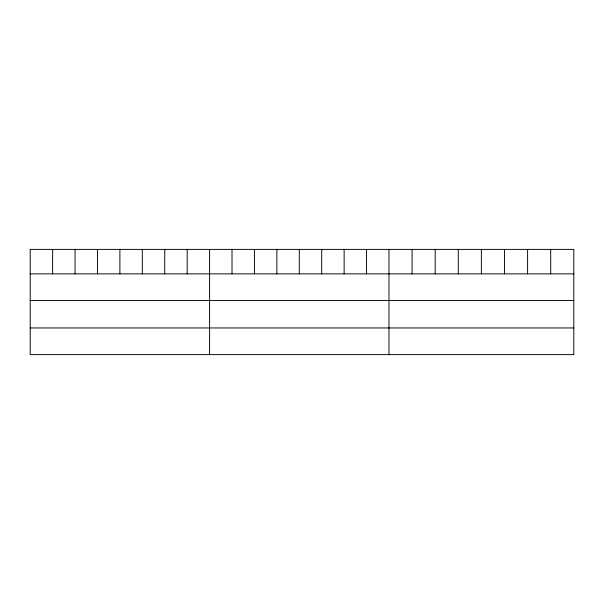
<?xml version="1.0" encoding="UTF-8"?>
<svg xmlns="http://www.w3.org/2000/svg" width="604" height="604" viewBox="0 0 604 604"><rect width="100%" height="100%" fill="white"/><g stroke="black" fill="none" stroke-linecap="round" stroke-linejoin="round"><path stroke-width="0.91" d="M573.8 273.869L573.8 354.608L30.2 354.608L30.2 249.392L573.8 249.392L573.8 273.869L30.2 273.869M30.2 300.513L573.8 300.513M30.2 327.964L573.8 327.964M550.697 249.392L550.697 273.869M527.594 249.392L527.594 273.869M504.491 249.392L504.491 273.869M481.388 249.392L481.388 273.869M458.285 249.392L458.285 273.869M435.182 249.392L435.182 273.869M412.079 249.392L412.079 273.869M388.976 249.392L388.976 354.608M366.553 249.392L366.553 273.869M344.129 249.392L344.129 273.869M321.706 249.392L321.706 273.869M299.282 249.392L299.282 273.869M276.858 249.392L276.858 273.869M254.435 249.392L254.435 273.869M232.012 249.392L232.012 273.869M209.588 249.392L209.588 354.608M187.165 249.392L187.165 273.869M164.741 249.392L164.741 273.869M142.317 249.392L142.317 273.869M119.894 249.392L119.894 273.869M97.471 249.392L97.471 273.869M75.047 249.392L75.047 273.869M52.623 249.392L52.623 273.869"/></g></svg>
